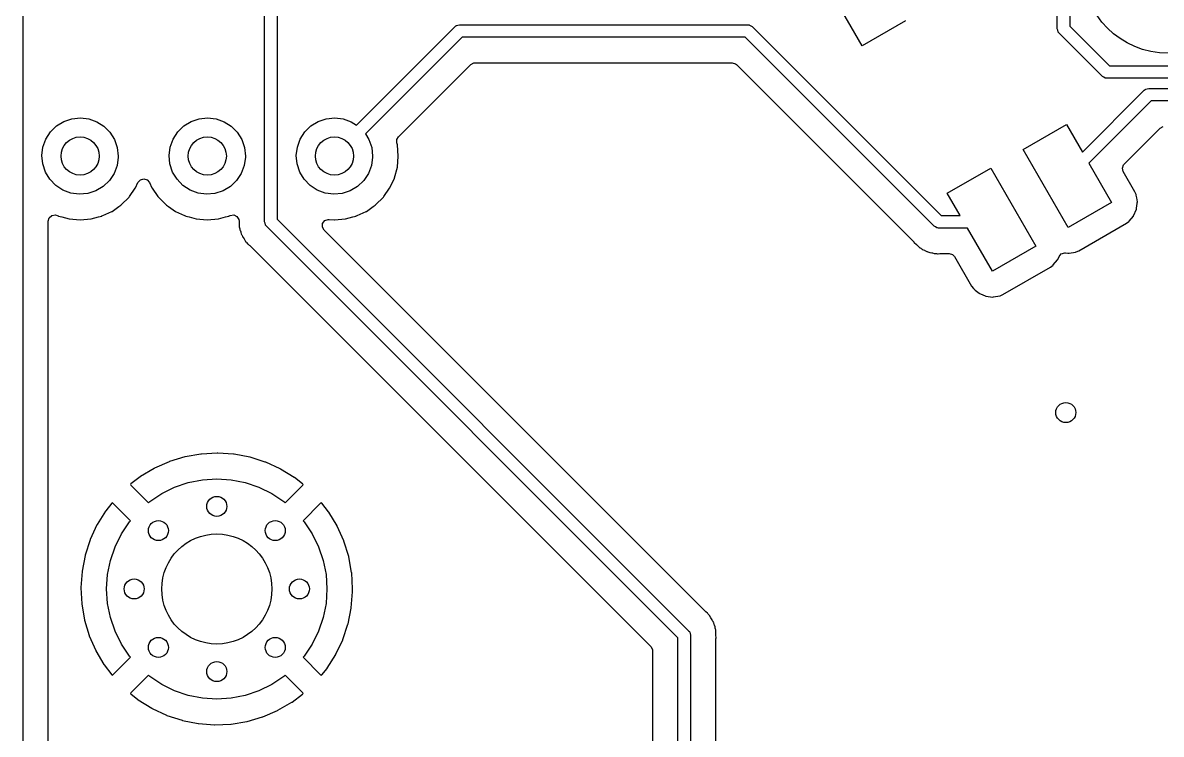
# Model space of a CAD drawing. Extents: x 189 to 319, y -167 to -61.
# Drawn here: x 254.12 to 276.86, y -142.31 to -128.11 of the extents above; entities that cross this region are included whole.
import ezdxf

# ---------------------------------------------------------------- set-up
doc = ezdxf.new("R2010")
doc.units = 0
doc.layers.add('BLACK', color=7, linetype='CONTINUOUS')

msp = doc.modelspace()

# ---------------------------------------------------------------- linework, layer by layer
at = {"layer": 'BLACK', "linetype": 'CONTINUOUS'}
for p, q in [((274.786, -128.226), (274.786, -125.103)), ((275.036, -125.051), (275.036, -128.174)), ((270.889, -128.565), (269.989, -127.006)), ((254.125, -127.636), (254.125, -146.648)), ((258.955, -132.08), (258.955, -127.688)), ((259.205, -127.636), (259.205, -132.028)), ((260.791, -130.149), (262.758, -128.182)), ((262.758, -128.182), (262.775, -128.168)), ((262.775, -128.168), (262.778, -128.165)), ((262.778, -128.165), (262.781, -128.164)), ((262.781, -128.164), (262.786, -128.16)), ((262.786, -128.16), (262.816, -128.154)), ((262.816, -128.154), (262.846, -128.145)), ((262.846, -128.145), (268.605, -128.145)), ((268.605, -128.145), (268.627, -128.148)), ((268.627, -128.148), (268.632, -128.148)), ((268.632, -128.148), (268.634, -128.149)), ((268.634, -128.149), (268.641, -128.15)), ((268.641, -128.15), (268.666, -128.167)), ((268.666, -128.167), (268.693, -128.182)), ((268.693, -128.182), (272.467, -131.955)), ((271.755, -128.065), (270.889, -128.565)), ((274.795, -128.256), (274.786, -128.226)), ((275.036, -128.174), (275.826, -128.964)), ((262.898, -128.395), (260.968, -130.325)), ((268.553, -128.395), (262.898, -128.395)), ((272.327, -132.168), (268.553, -128.395)), ((274.801, -128.286), (274.795, -128.256)), ((274.805, -128.291), (274.801, -128.286)), ((274.806, -128.294), (274.805, -128.291)), ((274.809, -128.297), (274.806, -128.294)), ((274.823, -128.314), (274.809, -128.297)), ((275.686, -129.177), (274.823, -128.314)), ((263.072, -128.94), (263.134, -128.906)), ((263.134, -128.906), (263.161, -128.904)), ((263.161, -128.904), (268.29, -128.904)), ((268.29, -128.904), (268.359, -128.924)), ((261.628, -130.384), (263.072, -128.94)), ((268.359, -128.924), (268.38, -128.94)), ((268.38, -128.94), (271.911, -132.472)), ((275.826, -128.964), (277.814, -128.964)), ((275.713, -129.192), (275.686, -129.177)), ((275.739, -129.209), (275.713, -129.192)), ((275.745, -129.21), (275.739, -129.209)), ((275.747, -129.211), (275.745, -129.21)), ((275.752, -129.211), (275.747, -129.211)), ((275.774, -129.214), (275.752, -129.211)), ((277.865, -129.214), (275.774, -129.214)), ((275.289, -130.686), (276.523, -129.452)), ((276.523, -129.452), (276.541, -129.438)), ((276.541, -129.438), (276.544, -129.435)), ((276.544, -129.435), (276.547, -129.434)), ((276.547, -129.434), (276.552, -129.43)), ((276.552, -129.43), (276.582, -129.424)), ((276.582, -129.424), (276.612, -129.415)), ((276.612, -129.415), (278.396, -129.415)), ((276.663, -129.665), (275.418, -130.91)), ((278.447, -129.665), (276.663, -129.665)), ((254.946, -130.077), (255.106, -130.022)), ((255.106, -130.022), (255.275, -130.004)), ((255.275, -130.004), (255.444, -130.024)), ((255.444, -130.024), (255.604, -130.081)), ((257.486, -130.077), (257.646, -130.022)), ((257.646, -130.022), (257.815, -130.004)), ((257.815, -130.004), (257.984, -130.024)), ((257.984, -130.024), (258.144, -130.081)), ((260.026, -130.077), (260.186, -130.022)), ((260.186, -130.022), (260.355, -130.004)), ((260.355, -130.004), (260.524, -130.024)), ((260.524, -130.024), (260.684, -130.081)), ((254.679, -130.284), (254.801, -130.166)), ((254.801, -130.166), (254.946, -130.077)), ((255.604, -130.081), (255.747, -130.172)), ((255.747, -130.172), (255.867, -130.293)), ((257.219, -130.284), (257.341, -130.166)), ((257.341, -130.166), (257.486, -130.077)), ((258.144, -130.081), (258.287, -130.172)), ((258.287, -130.172), (258.407, -130.293)), ((259.759, -130.284), (259.881, -130.166)), ((259.881, -130.166), (260.026, -130.077)), ((260.684, -130.081), (260.791, -130.149)), ((274.104, -130.635), (274.97, -130.135)), ((274.97, -130.135), (275.289, -130.686)), ((276.122, -130.926), (276.837, -130.21)), ((276.837, -130.21), (276.899, -130.176)), ((254.529, -130.587), (254.587, -130.427)), ((254.587, -130.427), (254.679, -130.284)), ((255.867, -130.293), (255.957, -130.437)), ((255.957, -130.437), (256.013, -130.597)), ((257.069, -130.587), (257.127, -130.427)), ((257.127, -130.427), (257.219, -130.284)), ((258.407, -130.293), (258.497, -130.437)), ((258.497, -130.437), (258.553, -130.597)), ((259.609, -130.587), (259.667, -130.427)), ((259.667, -130.427), (259.759, -130.284)), ((260.968, -130.325), (261.037, -130.437)), ((261.037, -130.437), (261.093, -130.597)), ((261.596, -130.506), (261.597, -130.435)), ((261.597, -130.435), (261.628, -130.384)), ((254.508, -130.755), (254.529, -130.587)), ((256.013, -130.597), (256.032, -130.766)), ((257.048, -130.755), (257.069, -130.587)), ((258.553, -130.597), (258.572, -130.766)), ((259.588, -130.755), (259.609, -130.587)), ((261.093, -130.597), (261.112, -130.766)), ((261.606, -130.545), (261.596, -130.506)), ((261.625, -130.766), (261.606, -130.545)), ((275.004, -132.194), (274.104, -130.635)), ((254.525, -130.924), (254.508, -130.755)), ((254.578, -131.086), (254.525, -130.924)), ((256.008, -130.956), (255.948, -131.114)), ((256.032, -130.787), (256.008, -130.956)), ((256.032, -130.766), (256.032, -130.787)), ((257.065, -130.924), (257.048, -130.755)), ((257.118, -131.086), (257.065, -130.924)), ((258.548, -130.956), (258.488, -131.114)), ((258.572, -130.787), (258.548, -130.956)), ((258.572, -130.766), (258.572, -130.787)), ((259.605, -130.924), (259.588, -130.755)), ((259.658, -131.086), (259.605, -130.924)), ((261.088, -130.956), (261.028, -131.114)), ((261.112, -130.787), (261.088, -130.956)), ((261.112, -130.766), (261.112, -130.787)), ((261.606, -130.987), (261.625, -130.766)), ((275.418, -130.91), (275.87, -131.694)), ((276.085, -131.009), (276.108, -130.942)), ((276.108, -130.942), (276.122, -130.926)), ((254.666, -131.231), (254.578, -131.086)), ((255.948, -131.114), (255.854, -131.256)), ((257.206, -131.231), (257.118, -131.086)), ((258.488, -131.114), (258.394, -131.256)), ((259.746, -131.231), (259.658, -131.086)), ((261.028, -131.114), (260.934, -131.256)), ((261.548, -131.202), (261.606, -130.987)), ((272.589, -131.51), (273.455, -131.01)), ((273.455, -131.01), (274.355, -132.569)), ((276.102, -131.078), (276.085, -131.009)), ((276.335, -131.481), (276.102, -131.078)), ((254.784, -131.353), (254.666, -131.231)), ((254.926, -131.446), (254.784, -131.353)), ((255.731, -131.373), (255.585, -131.46)), ((255.854, -131.256), (255.731, -131.373)), ((256.256, -131.573), (256.371, -131.408)), ((256.371, -131.408), (256.374, -131.404)), ((256.371, -131.408), (256.371, -131.408)), ((256.374, -131.404), (256.377, -131.399)), ((256.377, -131.399), (256.426, -131.294)), ((256.377, -131.399), (256.377, -131.399)), ((256.426, -131.294), (256.473, -131.24)), ((256.473, -131.24), (256.541, -131.221)), ((256.541, -131.221), (256.609, -131.241)), ((256.609, -131.241), (256.654, -131.294)), ((256.654, -131.294), (256.703, -131.399)), ((256.703, -131.399), (256.703, -131.399)), ((256.703, -131.399), (256.706, -131.404)), ((256.706, -131.404), (256.709, -131.408)), ((256.709, -131.408), (256.709, -131.408)), ((256.709, -131.408), (256.824, -131.573)), ((257.324, -131.353), (257.206, -131.231)), ((257.466, -131.446), (257.324, -131.353)), ((258.271, -131.373), (258.125, -131.46)), ((258.394, -131.256), (258.271, -131.373)), ((259.864, -131.353), (259.746, -131.231)), ((260.006, -131.446), (259.864, -131.353)), ((260.811, -131.373), (260.665, -131.46)), ((260.934, -131.256), (260.811, -131.373)), ((261.336, -131.573), (261.451, -131.408)), ((261.451, -131.408), (261.454, -131.404)), ((261.451, -131.408), (261.451, -131.408)), ((261.454, -131.404), (261.457, -131.399)), ((261.457, -131.399), (261.546, -131.207)), ((261.457, -131.399), (261.457, -131.399)), ((261.546, -131.207), (261.548, -131.202)), ((261.546, -131.207), (261.546, -131.207)), ((255.086, -131.505), (254.926, -131.446)), ((255.254, -131.528), (255.086, -131.505)), ((255.423, -131.512), (255.254, -131.528)), ((255.585, -131.46), (255.423, -131.512)), ((256.09, -131.743), (256.247, -131.586)), ((256.247, -131.586), (256.256, -131.573)), ((256.824, -131.573), (256.833, -131.586)), ((256.833, -131.586), (256.99, -131.743)), ((257.626, -131.505), (257.466, -131.446)), ((257.794, -131.528), (257.626, -131.505)), ((257.963, -131.512), (257.794, -131.528)), ((258.125, -131.46), (257.963, -131.512)), ((260.166, -131.505), (260.006, -131.446)), ((260.334, -131.528), (260.166, -131.505)), ((260.503, -131.512), (260.334, -131.528)), ((260.665, -131.46), (260.503, -131.512)), ((261.17, -131.743), (261.327, -131.586)), ((261.327, -131.586), (261.336, -131.573)), ((272.846, -131.955), (272.589, -131.51)), ((276.36, -131.538), (276.335, -131.481)), ((276.361, -131.546), (276.36, -131.538)), ((276.371, -131.602), (276.361, -131.546)), ((276.361, -131.546), (276.361, -131.546)), ((276.384, -131.682), (276.371, -131.602)), ((255.908, -131.871), (256.043, -131.776)), ((256.043, -131.776), (256.085, -131.746)), ((256.085, -131.746), (256.09, -131.743)), ((256.085, -131.746), (256.085, -131.746)), ((256.99, -131.743), (256.995, -131.746)), ((256.995, -131.746), (256.995, -131.746)), ((256.995, -131.746), (257.037, -131.776)), ((257.037, -131.776), (257.172, -131.871)), ((260.988, -131.871), (261.123, -131.776)), ((261.123, -131.776), (261.165, -131.746)), ((261.165, -131.746), (261.17, -131.743)), ((261.165, -131.746), (261.165, -131.746)), ((275.87, -131.694), (275.004, -132.194)), ((276.309, -131.96), (276.367, -131.827)), ((276.367, -131.827), (276.369, -131.81)), ((276.369, -131.81), (276.38, -131.716)), ((276.38, -131.716), (276.382, -131.699)), ((276.382, -131.699), (276.384, -131.682)), ((254.633, -132.069), (254.654, -132.001)), ((254.633, -146.386), (254.633, -132.069)), ((254.654, -132.001), (254.707, -131.954)), ((254.707, -131.954), (254.777, -131.944)), ((254.777, -131.944), (254.813, -131.955)), ((254.813, -131.955), (254.829, -131.962)), ((254.829, -131.962), (254.829, -131.962)), ((254.829, -131.962), (254.834, -131.964)), ((254.834, -131.964), (254.839, -131.966)), ((254.839, -131.966), (254.839, -131.966)), ((254.839, -131.966), (254.905, -131.984)), ((254.905, -131.984), (255.049, -132.022)), ((255.049, -132.022), (255.27, -132.041)), ((255.27, -132.041), (255.491, -132.022)), ((255.491, -132.022), (255.635, -131.984)), ((255.635, -131.984), (255.701, -131.966)), ((255.701, -131.966), (255.706, -131.964)), ((255.701, -131.966), (255.701, -131.966)), ((255.706, -131.964), (255.722, -131.957)), ((255.722, -131.957), (255.903, -131.873)), ((255.903, -131.873), (255.908, -131.871)), ((255.903, -131.873), (255.903, -131.873)), ((257.172, -131.871), (257.177, -131.873)), ((257.177, -131.873), (257.177, -131.873)), ((257.177, -131.873), (257.358, -131.957)), ((257.358, -131.957), (257.374, -131.964)), ((257.374, -131.964), (257.379, -131.966)), ((257.379, -131.966), (257.379, -131.966)), ((257.379, -131.966), (257.445, -131.984)), ((257.445, -131.984), (257.589, -132.022)), ((257.589, -132.022), (257.81, -132.041)), ((257.81, -132.041), (258.031, -132.022)), ((258.031, -132.022), (258.175, -131.984)), ((258.175, -131.984), (258.241, -131.966)), ((258.241, -131.966), (258.246, -131.964)), ((258.241, -131.966), (258.241, -131.966)), ((258.246, -131.964), (258.251, -131.962)), ((258.251, -131.962), (258.267, -131.955)), ((258.251, -131.962), (258.251, -131.962)), ((258.267, -131.955), (258.337, -131.944)), ((258.337, -131.944), (258.402, -131.973)), ((258.402, -131.973), (258.44, -132.033)), ((258.44, -132.033), (258.446, -132.065)), ((258.446, -132.065), (258.446, -132.088)), ((258.446, -132.088), (258.447, -132.092)), ((258.447, -132.092), (258.447, -132.12)), ((258.964, -132.11), (258.955, -132.08)), ((259.205, -132.028), (267.423, -140.247)), ((260.114, -132.113), (260.156, -132.057)), ((260.156, -132.057), (260.223, -132.032)), ((260.223, -132.032), (260.243, -132.032)), ((260.243, -132.032), (260.345, -132.041)), ((260.345, -132.041), (260.35, -132.041)), ((260.35, -132.041), (260.571, -132.022)), ((260.571, -132.022), (260.715, -131.984)), ((260.715, -131.984), (260.781, -131.966)), ((260.781, -131.966), (260.786, -131.964)), ((260.781, -131.966), (260.781, -131.966)), ((260.786, -131.964), (260.802, -131.957)), ((260.802, -131.957), (260.983, -131.873)), ((260.983, -131.873), (260.988, -131.871)), ((260.983, -131.873), (260.983, -131.873)), ((272.467, -131.955), (272.846, -131.955)), ((276.166, -132.11), (276.217, -132.073)), ((276.217, -132.073), (276.222, -132.067)), ((276.222, -132.067), (276.304, -131.967)), ((276.304, -131.967), (276.309, -131.96)), ((276.304, -131.967), (276.304, -131.967)), ((258.447, -132.12), (258.447, -132.124)), ((258.447, -132.124), (258.447, -132.124)), ((258.447, -132.124), (258.447, -132.124)), ((258.447, -132.124), (258.448, -132.136)), ((258.448, -132.136), (258.449, -132.18)), ((258.449, -132.18), (258.455, -132.199)), ((258.455, -132.199), (258.459, -132.219)), ((258.459, -132.219), (258.462, -132.239)), ((258.462, -132.239), (258.464, -132.246)), ((258.464, -132.246), (258.464, -132.246)), ((258.464, -132.246), (258.478, -132.28)), ((258.478, -132.28), (258.482, -132.291)), ((258.482, -132.291), (258.489, -132.317)), ((258.489, -132.317), (258.494, -132.334)), ((258.97, -132.14), (258.964, -132.11)), ((258.974, -132.145), (258.97, -132.14)), ((258.975, -132.148), (258.974, -132.145)), ((258.978, -132.151), (258.975, -132.148)), ((258.992, -132.168), (258.978, -132.151)), ((267.21, -140.387), (258.992, -132.168)), ((260.108, -132.184), (260.114, -132.113)), ((260.143, -132.247), (260.108, -132.184)), ((267.758, -139.862), (260.143, -132.247)), ((272.354, -132.183), (272.327, -132.168)), ((272.379, -132.2), (272.354, -132.183)), ((272.386, -132.201), (272.379, -132.2)), ((272.388, -132.202), (272.386, -132.201)), ((272.393, -132.202), (272.388, -132.202)), ((272.415, -132.205), (272.393, -132.202)), ((272.99, -132.205), (272.415, -132.205)), ((273.489, -133.069), (272.99, -132.205)), ((275.217, -132.658), (276.166, -132.11)), ((258.494, -132.334), (258.498, -132.34)), ((258.498, -132.34), (258.498, -132.34)), ((258.498, -132.34), (258.504, -132.351)), ((258.504, -132.351), (258.513, -132.369)), ((258.513, -132.369), (258.52, -132.388)), ((258.52, -132.388), (258.525, -132.394)), ((258.525, -132.394), (258.525, -132.394)), ((258.525, -132.394), (258.546, -132.423)), ((258.546, -132.423), (258.553, -132.433)), ((258.553, -132.433), (258.575, -132.471)), ((258.575, -132.471), (258.59, -132.486)), ((258.59, -132.486), (258.603, -132.501)), ((258.603, -132.501), (258.615, -132.517)), ((258.615, -132.517), (258.621, -132.522)), ((258.621, -132.522), (258.649, -132.545)), ((258.649, -132.545), (258.657, -132.553)), ((271.911, -132.472), (271.919, -132.481)), ((271.919, -132.481), (271.923, -132.487)), ((271.923, -132.487), (271.929, -132.492)), ((271.929, -132.492), (271.973, -132.534)), ((271.973, -132.534), (271.976, -132.536)), ((271.976, -132.536), (271.995, -132.556)), ((258.657, -132.553), (266.665, -140.56)), ((271.995, -132.556), (271.998, -132.559)), ((271.998, -132.559), (271.998, -132.559)), ((271.998, -132.559), (271.998, -132.559)), ((271.998, -132.559), (272.007, -132.566)), ((272.007, -132.566), (272.04, -132.597)), ((272.04, -132.597), (272.047, -132.6)), ((272.047, -132.6), (272.047, -132.6)), ((272.047, -132.6), (272.057, -132.606)), ((272.057, -132.606), (272.074, -132.617)), ((272.074, -132.617), (272.084, -132.625)), ((272.084, -132.625), (272.084, -132.625)), ((272.084, -132.625), (272.09, -132.63)), ((272.09, -132.63), (272.131, -132.647)), ((272.131, -132.647), (272.141, -132.652)), ((272.141, -132.652), (272.168, -132.667)), ((272.168, -132.667), (272.18, -132.674)), ((272.18, -132.674), (272.188, -132.676)), ((272.188, -132.676), (272.188, -132.676)), ((272.188, -132.676), (272.2, -132.679)), ((272.2, -132.679), (272.218, -132.685)), ((272.218, -132.685), (272.237, -132.693)), ((272.237, -132.693), (272.245, -132.694)), ((272.245, -132.694), (272.245, -132.694)), ((272.245, -132.694), (272.281, -132.7)), ((272.281, -132.7), (272.292, -132.703)), ((272.292, -132.703), (272.327, -132.712)), ((272.327, -132.712), (272.335, -132.713)), ((272.335, -132.713), (272.355, -132.713)), ((272.355, -132.713), (272.375, -132.715)), ((272.375, -132.715), (272.395, -132.718)), ((272.395, -132.718), (272.403, -132.717)), ((272.403, -132.717), (272.439, -132.714)), ((272.439, -132.714), (272.451, -132.713)), ((272.451, -132.713), (272.624, -132.713)), ((272.624, -132.713), (272.692, -132.734)), ((272.692, -132.734), (272.733, -132.776)), ((272.733, -132.776), (273.073, -133.365)), ((274.355, -132.569), (273.489, -133.069)), ((274.794, -132.835), (274.82, -132.775)), ((274.82, -132.775), (274.865, -132.72)), ((274.865, -132.72), (274.933, -132.698)), ((274.933, -132.698), (274.951, -132.699)), ((274.951, -132.699), (274.996, -132.705)), ((274.996, -132.705), (275.016, -132.707)), ((275.016, -132.707), (275.025, -132.706)), ((275.025, -132.706), (275.152, -132.685)), ((275.025, -132.706), (275.025, -132.706)), ((275.152, -132.685), (275.16, -132.683)), ((275.152, -132.685), (275.152, -132.685)), ((275.16, -132.683), (275.217, -132.658)), ((273.701, -133.533), (274.651, -132.985)), ((274.651, -132.985), (274.701, -132.948)), ((274.701, -132.948), (274.706, -132.942)), ((274.706, -132.942), (274.788, -132.842)), ((274.788, -132.842), (274.794, -132.835)), ((274.788, -132.842), (274.788, -132.842)), ((273.073, -133.365), (273.11, -133.415)), ((273.11, -133.415), (273.116, -133.42)), ((273.116, -133.42), (273.116, -133.42)), ((273.116, -133.42), (273.144, -133.444)), ((273.144, -133.444), (273.222, -133.508)), ((273.222, -133.508), (273.23, -133.511)), ((273.23, -133.511), (273.23, -133.511)), ((273.23, -133.511), (273.285, -133.534)), ((273.285, -133.534), (273.356, -133.565)), ((273.356, -133.565), (273.501, -133.582)), ((273.501, -133.582), (273.509, -133.581)), ((273.509, -133.581), (273.636, -133.56)), ((273.509, -133.581), (273.509, -133.581)), ((273.636, -133.56), (273.644, -133.558)), ((273.636, -133.56), (273.636, -133.56)), ((273.644, -133.558), (273.701, -133.533)), ((257.058, -136.869), (257.051, -136.872)), ((257.363, -136.776), (257.058, -136.869)), ((257.37, -136.775), (257.363, -136.776)), ((257.684, -136.719), (257.37, -136.775)), ((257.692, -136.718), (257.684, -136.719)), ((258.01, -136.701), (257.692, -136.718)), ((258.018, -136.701), (258.01, -136.701)), ((258.336, -136.722), (258.018, -136.701)), ((258.344, -136.722), (258.336, -136.722)), ((258.657, -136.781), (258.344, -136.722)), ((258.665, -136.783), (258.657, -136.781)), ((258.969, -136.879), (258.665, -136.783)), ((256.752, -137.005), (256.478, -137.168)), ((256.759, -137.001), (256.752, -137.005)), ((257.051, -136.872), (256.759, -137.001)), ((258.976, -136.882), (258.969, -136.879)), ((259.266, -137.014), (258.976, -136.882)), ((259.273, -137.018), (259.266, -137.014)), ((259.545, -137.184), (259.273, -137.018)), ((256.286, -137.315), (256.278, -137.327)), ((256.472, -137.172), (256.286, -137.315)), ((256.478, -137.168), (256.472, -137.172)), ((257.158, -137.381), (257.431, -137.288)), ((257.431, -137.288), (257.713, -137.232)), ((257.713, -137.232), (258, -137.213)), ((258, -137.213), (258.287, -137.232)), ((258.287, -137.232), (258.569, -137.288)), ((258.569, -137.288), (258.842, -137.381)), ((259.551, -137.188), (259.545, -137.184)), ((259.714, -137.316), (259.551, -137.188)), ((259.722, -137.327), (259.714, -137.316)), ((256.278, -137.327), (256.285, -137.339)), ((256.285, -137.339), (256.636, -137.69)), ((256.661, -137.668), (256.9, -137.508)), ((256.9, -137.508), (257.158, -137.381)), ((258.842, -137.381), (259.1, -137.508)), ((259.1, -137.508), (259.339, -137.668)), ((259.364, -137.69), (259.715, -137.34)), ((259.715, -137.34), (259.722, -137.327)), ((255.903, -137.7), (255.783, -137.85)), ((255.914, -137.692), (255.903, -137.7)), ((255.926, -137.699), (255.914, -137.692)), ((256.277, -138.049), (255.926, -137.699)), ((256.636, -137.69), (256.661, -137.668)), ((259.339, -137.668), (259.364, -137.69)), ((260.074, -137.698), (259.723, -138.049)), ((260.086, -137.692), (260.074, -137.698)), ((260.098, -137.7), (260.086, -137.692)), ((260.233, -137.874), (260.098, -137.7)), ((255.778, -137.857), (255.611, -138.128)), ((255.783, -137.85), (255.778, -137.857)), ((260.238, -137.88), (260.233, -137.874)), ((260.402, -138.153), (260.238, -137.88)), ((255.607, -138.135), (255.474, -138.424)), ((255.611, -138.128), (255.607, -138.135)), ((256.095, -138.313), (256.255, -138.074)), ((256.255, -138.074), (256.277, -138.049)), ((259.723, -138.049), (259.745, -138.074)), ((259.745, -138.074), (259.905, -138.313)), ((260.406, -138.16), (260.402, -138.153)), ((260.536, -138.451), (260.406, -138.16)), ((255.471, -138.431), (255.373, -138.735)), ((255.474, -138.424), (255.471, -138.431)), ((255.967, -138.571), (256.095, -138.313)), ((259.905, -138.313), (260.033, -138.571)), ((260.539, -138.458), (260.536, -138.451)), ((260.634, -138.763), (260.539, -138.458)), ((255.875, -138.844), (255.967, -138.571)), ((260.033, -138.571), (260.125, -138.844)), ((255.372, -138.742), (255.311, -139.056)), ((255.373, -138.735), (255.372, -138.742)), ((255.819, -139.126), (255.875, -138.844)), ((260.125, -138.844), (260.181, -139.126)), ((260.635, -138.77), (260.634, -138.763)), ((260.693, -139.084), (260.635, -138.77)), ((255.31, -139.063), (255.287, -139.381)), ((255.311, -139.056), (255.31, -139.063)), ((255.8, -139.413), (255.819, -139.126)), ((260.181, -139.126), (260.2, -139.413)), ((260.694, -139.091), (260.693, -139.084)), ((260.713, -139.411), (260.694, -139.091)), ((255.287, -139.381), (255.287, -139.389)), ((255.287, -139.389), (255.303, -139.707)), ((255.819, -139.7), (255.8, -139.413)), ((260.2, -139.413), (260.181, -139.7)), ((260.686, -139.792), (260.712, -139.472)), ((260.712, -139.468), (260.713, -139.416)), ((260.712, -139.472), (260.712, -139.468)), ((260.713, -139.416), (260.713, -139.411)), ((255.303, -139.707), (255.304, -139.715)), ((255.304, -139.715), (255.358, -140.029)), ((255.875, -139.983), (255.819, -139.7)), ((260.181, -139.7), (260.125, -139.983)), ((260.621, -140.112), (260.685, -139.799)), ((260.685, -139.799), (260.686, -139.792)), ((255.358, -140.029), (255.36, -140.036)), ((255.36, -140.036), (255.451, -140.342)), ((255.967, -140.255), (255.875, -139.983)), ((260.125, -139.983), (260.033, -140.255)), ((267.766, -139.87), (267.758, -139.862)), ((267.8, -139.898), (267.766, -139.87)), ((267.805, -139.904), (267.8, -139.898)), ((267.812, -139.914), (267.805, -139.904)), ((267.825, -139.929), (267.812, -139.914)), ((267.84, -139.944), (267.825, -139.929)), ((267.844, -139.95), (267.84, -139.944)), ((267.862, -139.982), (267.844, -139.95)), ((267.844, -139.95), (267.844, -139.95)), ((267.869, -139.992), (267.862, -139.982)), ((267.895, -140.027), (267.869, -139.992)), ((267.902, -140.046), (267.895, -140.027)), ((267.911, -140.064), (267.902, -140.046)), ((256.095, -140.513), (255.967, -140.255)), ((260.033, -140.255), (259.905, -140.513)), ((260.518, -140.422), (260.619, -140.119)), ((260.619, -140.119), (260.621, -140.112)), ((267.423, -140.247), (267.437, -140.264)), ((267.437, -140.264), (267.44, -140.267)), ((267.44, -140.267), (267.441, -140.27)), ((267.441, -140.27), (267.445, -140.275)), ((267.445, -140.275), (267.451, -140.305)), ((267.921, -140.081), (267.911, -140.064)), ((267.923, -140.089), (267.921, -140.081)), ((267.933, -140.124), (267.923, -140.089)), ((267.937, -140.135), (267.933, -140.124)), ((267.951, -140.169), (267.937, -140.135)), ((267.953, -140.176), (267.951, -140.169)), ((267.951, -140.169), (267.951, -140.169)), ((267.954, -140.184), (267.953, -140.176)), ((267.956, -140.196), (267.954, -140.184)), ((267.96, -140.216), (267.956, -140.196)), ((267.963, -140.227), (267.96, -140.216)), ((267.966, -140.235), (267.963, -140.227)), ((267.963, -140.227), (267.963, -140.227)), ((267.966, -140.243), (267.966, -140.235)), ((267.967, -140.279), (267.966, -140.243)), ((267.968, -140.291), (267.967, -140.279)), ((255.451, -140.342), (255.454, -140.349)), ((255.454, -140.349), (255.581, -140.642)), ((260.379, -140.717), (260.516, -140.429)), ((260.516, -140.429), (260.518, -140.422)), ((267.21, -144.389), (267.21, -140.387)), ((267.451, -140.305), (267.46, -140.335)), ((267.46, -140.335), (267.46, -144.337)), ((267.969, -140.295), (267.968, -140.291)), ((267.969, -140.323), (267.969, -140.295)), ((267.969, -140.327), (267.969, -140.323)), ((267.971, -140.395), (267.969, -140.327)), ((267.969, -140.403), (267.971, -140.395)), ((267.969, -140.414), (267.969, -140.403)), ((267.969, -143.14), (267.969, -140.414)), ((255.581, -140.642), (255.585, -140.648)), ((255.585, -140.648), (255.746, -140.923)), ((256.255, -140.753), (256.095, -140.513)), ((259.905, -140.513), (259.745, -140.753)), ((260.205, -140.993), (260.375, -140.724)), ((260.375, -140.724), (260.379, -140.717)), ((266.665, -140.56), (266.699, -140.623)), ((266.699, -140.623), (266.702, -140.65)), ((266.702, -140.65), (266.702, -144.31)), ((255.746, -140.923), (255.751, -140.929)), ((255.751, -140.929), (255.901, -141.127)), ((255.925, -141.129), (256.277, -140.778)), ((256.277, -140.778), (256.255, -140.753)), ((259.745, -140.753), (259.723, -140.778)), ((259.723, -140.778), (260.073, -141.127)), ((255.901, -141.127), (255.913, -141.136)), ((255.913, -141.136), (255.925, -141.129)), ((256.636, -141.137), (256.286, -141.487)), ((256.661, -141.159), (256.636, -141.137)), ((256.9, -141.319), (256.661, -141.159)), ((259.339, -141.159), (259.1, -141.319)), ((259.364, -141.137), (259.339, -141.159)), ((259.716, -141.489), (259.364, -141.137)), ((260.073, -141.127), (260.086, -141.135)), ((260.086, -141.135), (260.097, -141.127)), ((260.097, -141.127), (260.201, -140.999)), ((260.201, -140.999), (260.205, -140.993)), ((257.158, -141.446), (256.9, -141.319)), ((259.1, -141.319), (258.842, -141.446)), ((256.286, -141.487), (256.279, -141.5)), ((256.279, -141.5), (256.286, -141.51)), ((256.286, -141.51), (256.425, -141.622)), ((256.425, -141.622), (256.432, -141.627)), ((256.432, -141.627), (256.702, -141.796)), ((257.431, -141.538), (257.158, -141.446)), ((257.713, -141.595), (257.431, -141.538)), ((258, -141.613), (257.713, -141.595)), ((258.287, -141.595), (258, -141.613)), ((258.569, -141.538), (258.287, -141.595)), ((258.842, -141.446), (258.569, -141.538)), ((259.504, -141.671), (259.714, -141.512)), ((259.714, -141.512), (259.723, -141.501)), ((259.723, -141.501), (259.716, -141.489)), ((256.702, -141.796), (256.709, -141.799)), ((256.709, -141.799), (256.998, -141.934)), ((258.922, -141.964), (259.215, -141.839)), ((259.215, -141.839), (259.222, -141.835)), ((259.222, -141.835), (259.498, -141.675)), ((259.498, -141.675), (259.504, -141.671)), ((256.998, -141.934), (257.005, -141.937)), ((257.005, -141.937), (257.308, -142.036)), ((257.308, -142.036), (257.315, -142.038)), ((257.315, -142.038), (257.628, -142.1)), ((258.287, -142.111), (258.602, -142.058)), ((258.602, -142.058), (258.609, -142.057)), ((258.609, -142.057), (258.915, -141.967)), ((258.915, -141.967), (258.922, -141.964)), ((257.628, -142.1), (257.636, -142.101)), ((257.636, -142.101), (257.954, -142.126)), ((257.954, -142.126), (257.961, -142.126)), ((257.961, -142.126), (258.28, -142.112)), ((258.28, -142.112), (258.287, -142.111))]:
    msp.add_line(p, q, dxfattribs=at)
at = {"layer": 'BLACK'}
for centre, radius in [((277, -127), 1.7145), ((255.27, -130.766), 0.381), ((257.81, -130.766), 0.381), ((260.35, -130.766), 0.381), ((274.955, -135.89), 0.2), ((258, -137.763), 0.2), ((256.833, -138.247), 0.2), ((259.167, -138.247), 0.2), ((258, -139.413), 1.1), ((256.35, -139.413), 0.2), ((259.65, -139.413), 0.2), ((256.833, -140.58), 0.2), ((259.167, -140.58), 0.2), ((258, -141.063), 0.2)]:
    msp.add_circle(centre, radius, dxfattribs=at)

doc.saveas('drawing.dxf')
